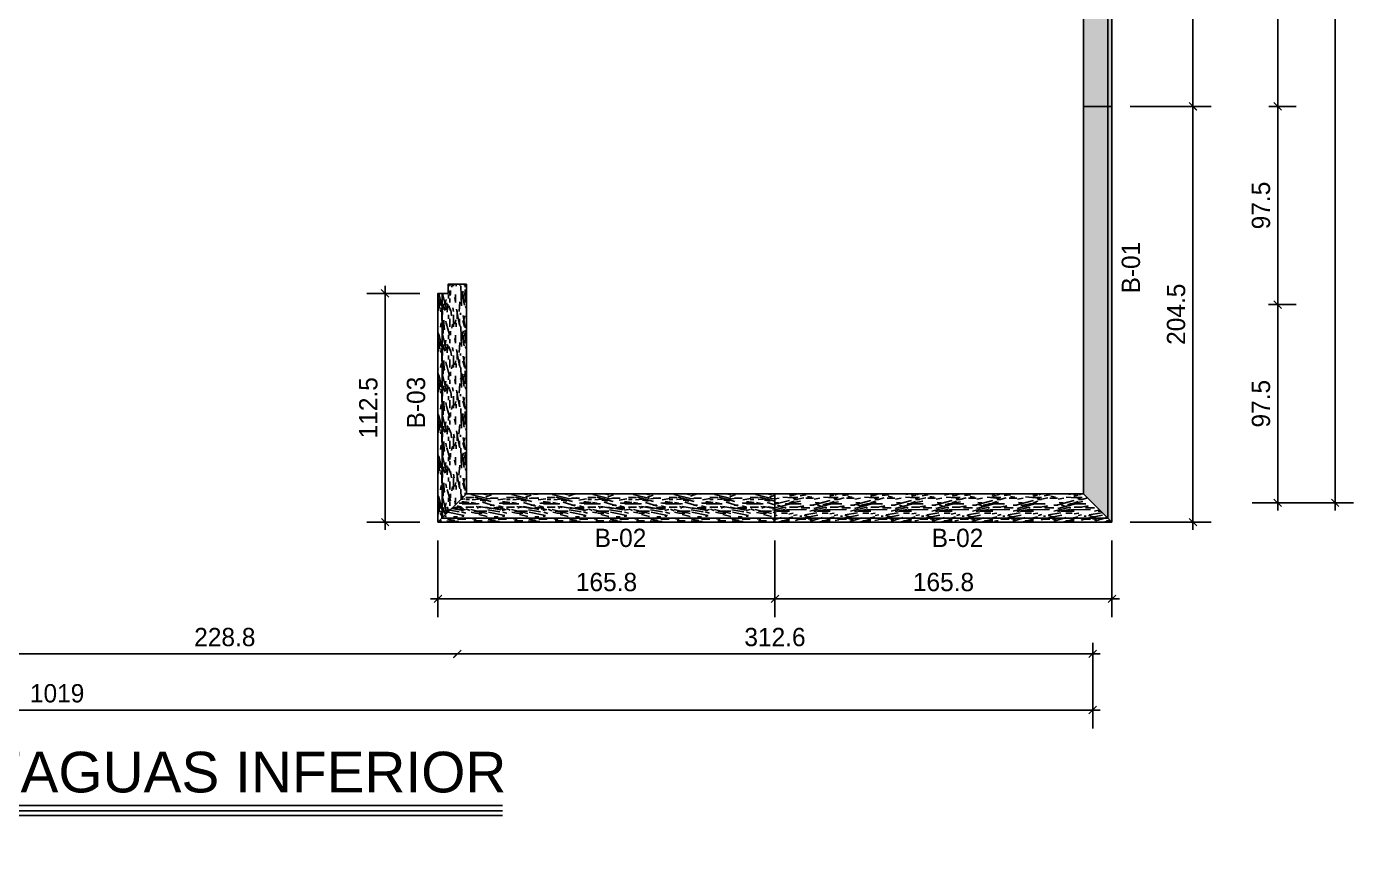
# Model space of a CAD drawing. Header units: millimetres. Extents: x 19442 to 19711, y 4351 to 4752.
# Drawn here: x 19449.02 to 19455.55, y 4514.15 to 4518.18 of the extents above; entities that cross this region are included whole.
import ezdxf
from ezdxf.enums import TextEntityAlignment as Align

# ---------------------------------------------------------------- set-up
doc = ezdxf.new("R2010")
doc.units = ezdxf.units.MM
doc.set_wipeout_variables(frame=1)
for name, color, linetype in [('0 @ 0.5', 7, 'Continuous'), ('BOTAGUAS', 3, 'Continuous'), ('TEXTO @ 0.5', 2, 'Continuous'), ('TEXTOS TITULOS @ 0.5', 3, 'Continuous')]:
    doc.layers.add(name, color=color, linetype=linetype)
doc.styles.add('century gothic', font='GOTHIC.TTF')
doc.styles.add('NOTAS', font='GOTHIC.TTF')
doc.styles.add('SMCtitulos', font='sanss___.ttf')
doc.dimstyles.new('ANOTATIVE CM SMCONSTRUCCIONES', dxfattribs={"dimscale": 0, "dimtxt": 0.18, "dimasz": 0.15, "dimexe": 0.18, "dimexo": 0.18, "dimgap": 0.07, "dimtad": 1, "dimdec": 1, "dimlfac": 100, "dimdsep": 46, "dimtxsty": 'century gothic', "dimblk1": 'FLECHA1', "dimblk2": 'FLECHA1', "dimsah": 1, "dimcen": 0.18, "dimdle": 0.075, "dimclrd": 1, "dimclre": 1, "dimclrt": 2, "dimaunit": 1, "dimadec": 0, "dimazin": 2, "dimtfac": 0.75, "dimtdec": 1, "dimtix": 1, "dimtmove": 2, "dimatfit": 3, "dimfxl": 0.09, "dimtvp": 1.5, "dimtfill": 1, "dimtolj": 1, "dimtzin": 0, "dimarcsym": 0})

# ---------------------------------------------------------------- blocks, each defined once
blk = doc.blocks.new('*U16')
at = {"color": 2}
blk.add_line((0, 0.052), (10.038, 0.052), dxfattribs=at)
at = {"color": 250}
blk.add_line((0, 0), (10.038, 0), dxfattribs=at)
at = {"color": 7}
blk.add_line((0, -0.047), (10.038, -0.047), dxfattribs=at)
at = {"color": 0, "linetype": 'ByBlock', "lineweight": -2, "style": 'NOTAS'}
for tag, p in [('1TITLE', (0.027, 1.014)), ('2TITLE', (-0.043, 0.181))]:
    blk.add_attdef(tag, p, '', height=0.3, dxfattribs=at)
blk.add_attdef('SCALE', text='', height=0.18, dxfattribs=at).set_placement((-0.043, -0.148), align=Align.TOP_LEFT)
blk = doc.blocks.new('FLECHA1')
at = {"color": 1}
blk.add_line((-1, 0), (0.496, 0), dxfattribs=at)
at = {"color": 4}
blk.add_line((-0.246, -0.248), (0.248, 0.25), dxfattribs=at)
blk = doc.blocks.new('*D29')
at = {"color": 1, "lineweight": -2, "transparency": 16777216}
for p, q in [((19448.8542, 4515.0994), (19448.8542, 4515.0046)), ((19448.9292, 4515.0946), (19451.0667, 4515.0946))]:
    blk.add_line(p, q, dxfattribs=at)
at = {"layer": 'Defpoints', "color": 0, "transparency": 16777216}
for p in [(19448.8542, 4515.1894), (19451.1417, 4515.0946), (19451.1417, 4515.0946)]:
    blk.add_point(p, dxfattribs=at)
at = {"color": 1, "lineweight": -2, "transparency": 16777216, "xscale": 0.075, "yscale": 0.075, "zscale": 0.075, "rotation": 180}
blk.add_blockref('FLECHA1', (19448.8542, 4515.0946), dxfattribs=at)
at = {"color": 1, "lineweight": -2, "transparency": 16777216, "xscale": 0.075, "yscale": 0.075, "zscale": 0.075}
blk.add_blockref('FLECHA1', (19451.1417, 4515.0946), dxfattribs=at)
at = {"color": 2, "transparency": 16777216, "insert": (19449.998, 4515.1768), "char_height": 0.09, "attachment_point": 5, "style": 'century gothic', "bg_fill": 3, "box_fill_scale": 1.1, "bg_fill_color": 256, "bg_fill_true_color": 13158600, "bg_fill_transparency": 0}
blk.add_mtext('\\A1;228.8', dxfattribs=at)
blk = doc.blocks.new('*D30')
at = {"color": 1, "lineweight": -2, "transparency": 16777216}
for p, q in [((19451.2167, 4515.0946), (19454.1929, 4515.0946)), ((19454.2679, 4515.1169), (19454.2679, 4515.0046))]:
    blk.add_line(p, q, dxfattribs=at)
at = {"layer": 'Defpoints', "color": 0, "transparency": 16777216}
for p in [(19454.2679, 4515.2069), (19451.1417, 4515.0946), (19454.2679, 4515.0946)]:
    blk.add_point(p, dxfattribs=at)
at = {"color": 1, "lineweight": -2, "transparency": 16777216, "xscale": 0.075, "yscale": 0.075, "zscale": 0.075, "rotation": 180}
blk.add_blockref('FLECHA1', (19451.1417, 4515.0946), dxfattribs=at)
at = {"color": 1, "lineweight": -2, "transparency": 16777216, "xscale": 0.075, "yscale": 0.075, "zscale": 0.075}
blk.add_blockref('FLECHA1', (19454.2679, 4515.0946), dxfattribs=at)
at = {"color": 2, "transparency": 16777216, "insert": (19452.7048, 4515.1768), "char_height": 0.09, "attachment_point": 5, "style": 'century gothic', "bg_fill": 3, "box_fill_scale": 1.1, "bg_fill_color": 256, "bg_fill_true_color": 13158600, "bg_fill_transparency": 0}
blk.add_mtext('\\A1;312.6', dxfattribs=at)
blk = doc.blocks.new('*D31')
at = {"color": 1, "lineweight": -2, "transparency": 16777216}
for p, q in [((19454.2679, 4515.1494), (19454.2679, 4514.7279)), ((19444.078, 4515.0891), (19444.078, 4514.7279)), ((19444.153, 4514.8179), (19454.1929, 4514.8179))]:
    blk.add_line(p, q, dxfattribs=at)
at = {"layer": 'Defpoints', "color": 0, "transparency": 16777216}
for p in [(19454.2679, 4515.2394), (19444.078, 4515.1791), (19454.2679, 4514.8179)]:
    blk.add_point(p, dxfattribs=at)
at = {"color": 1, "lineweight": -2, "transparency": 16777216, "xscale": 0.075, "yscale": 0.075, "zscale": 0.075, "rotation": 180}
blk.add_blockref('FLECHA1', (19444.078, 4514.8179), dxfattribs=at)
at = {"color": 1, "lineweight": -2, "transparency": 16777216, "xscale": 0.075, "yscale": 0.075, "zscale": 0.075}
blk.add_blockref('FLECHA1', (19454.2679, 4514.8179), dxfattribs=at)
at = {"color": 2, "transparency": 16777216, "insert": (19449.173, 4514.9001), "char_height": 0.09, "attachment_point": 5, "style": 'century gothic', "bg_fill": 3, "box_fill_scale": 1.1, "bg_fill_color": 256, "bg_fill_true_color": 13158600, "bg_fill_transparency": 0}
blk.add_mtext('\\A1;1019', dxfattribs=at)
blk = doc.blocks.new('*D34')
at = {"color": 1, "lineweight": -2, "transparency": 16777216}
for p, q in [((19455.1373, 4519.7375), (19455.2686, 4519.7375)), ((19455.1786, 4519.6625), (19455.1786, 4517.8625)), ((19455.1343, 4517.7875), (19455.2686, 4517.7875))]:
    blk.add_line(p, q, dxfattribs=at)
at = {"layer": 'Defpoints', "color": 0, "transparency": 16777216}
for p in [(19455.0473, 4519.7375), (19455.0443, 4517.7875), (19455.1786, 4517.7875)]:
    blk.add_point(p, dxfattribs=at)
at = {"color": 1, "lineweight": -2, "transparency": 16777216, "xscale": 0.075, "yscale": 0.075, "zscale": 0.075}
for p, rotation in [((19455.1786, 4519.7375), 90), ((19455.1786, 4517.7875), 270)]:
    blk.add_blockref('FLECHA1', p, dxfattribs=dict(at, rotation=rotation))
at = {"color": 2, "transparency": 16777216, "insert": (19455.0963, 4518.7625), "char_height": 0.09, "attachment_point": 5, "rotation": 90, "style": 'century gothic', "bg_fill": 3, "box_fill_scale": 1.1, "bg_fill_color": 256, "bg_fill_true_color": 13158600, "bg_fill_transparency": 0}
blk.add_mtext('\\A1;195', dxfattribs=at)
blk = doc.blocks.new('*D35')
at = {"color": 1, "lineweight": -2, "transparency": 16777216}
for p, q in [((19455.1343, 4517.7875), (19455.2686, 4517.7875)), ((19455.1786, 4517.7125), (19455.1786, 4516.8875)), ((19455.1331, 4516.8125), (19455.2686, 4516.8125))]:
    blk.add_line(p, q, dxfattribs=at)
at = {"layer": 'Defpoints', "color": 0, "transparency": 16777216}
for p in [(19455.0443, 4517.7875), (19455.0431, 4516.8125), (19455.1786, 4516.8125)]:
    blk.add_point(p, dxfattribs=at)
at = {"color": 1, "lineweight": -2, "transparency": 16777216, "xscale": 0.075, "yscale": 0.075, "zscale": 0.075}
for p, rotation in [((19455.1786, 4517.7875), 90), ((19455.1786, 4516.8125), 270)]:
    blk.add_blockref('FLECHA1', p, dxfattribs=dict(at, rotation=rotation))
at = {"color": 2, "transparency": 16777216, "insert": (19455.0963, 4517.3), "char_height": 0.09, "attachment_point": 5, "rotation": 90, "style": 'century gothic', "bg_fill": 3, "box_fill_scale": 1.1, "bg_fill_color": 256, "bg_fill_true_color": 13158600, "bg_fill_transparency": 0}
blk.add_mtext('\\A1;97.5', dxfattribs=at)
blk = doc.blocks.new('*D36')
at = {"color": 1, "lineweight": -2, "transparency": 16777216}
for p, q in [((19455.1331, 4516.8125), (19455.2686, 4516.8125)), ((19455.1786, 4516.7375), (19455.1786, 4515.9125)), ((19455.0519, 4515.8375), (19455.2686, 4515.8375))]:
    blk.add_line(p, q, dxfattribs=at)
at = {"layer": 'Defpoints', "color": 0, "transparency": 16777216}
for p in [(19455.0431, 4516.8125), (19454.9619, 4515.8375), (19455.1786, 4515.8375)]:
    blk.add_point(p, dxfattribs=at)
at = {"color": 1, "lineweight": -2, "transparency": 16777216, "xscale": 0.075, "yscale": 0.075, "zscale": 0.075}
for p, rotation in [((19455.1786, 4516.8125), 90), ((19455.1786, 4515.8375), 270)]:
    blk.add_blockref('FLECHA1', p, dxfattribs=dict(at, rotation=rotation))
at = {"color": 2, "transparency": 16777216, "insert": (19455.0963, 4516.325), "char_height": 0.09, "attachment_point": 5, "rotation": 90, "style": 'century gothic', "bg_fill": 3, "box_fill_scale": 1.1, "bg_fill_color": 256, "bg_fill_true_color": 13158600, "bg_fill_transparency": 0}
blk.add_mtext('\\A1;97.5', dxfattribs=at)
blk = doc.blocks.new('*D37')
at = {"color": 1, "lineweight": -2, "transparency": 16777216}
for p, q in [((19455.1023, 4522.1759), (19455.551, 4522.1759)), ((19455.461, 4522.1009), (19455.461, 4515.9125)), ((19455.1023, 4515.8375), (19455.551, 4515.8375))]:
    blk.add_line(p, q, dxfattribs=at)
at = {"layer": 'Defpoints', "color": 0, "transparency": 16777216}
for p in [(19455.0123, 4522.1759), (19455.0123, 4515.8375), (19455.461, 4515.8375)]:
    blk.add_point(p, dxfattribs=at)
at = {"color": 1, "lineweight": -2, "transparency": 16777216, "xscale": 0.075, "yscale": 0.075, "zscale": 0.075}
for p, rotation in [((19455.461, 4522.1759), 90), ((19455.461, 4515.8375), 270)]:
    blk.add_blockref('FLECHA1', p, dxfattribs=dict(at, rotation=rotation))
at = {"color": 2, "transparency": 16777216, "insert": (19455.3787, 4519.0067), "char_height": 0.09, "attachment_point": 5, "rotation": 90, "style": 'century gothic', "bg_fill": 3, "box_fill_scale": 1.1, "bg_fill_color": 256, "bg_fill_true_color": 13158600, "bg_fill_transparency": 0}
blk.add_mtext('\\A1;633.8', dxfattribs=at)
blk = doc.blocks.new('B02')
blk.add_wipeout([(19443.983, 4515.7425), (19444.123, 4515.8825), (19445.6411, 4515.8825), (19445.6411, 4515.7425)]).dxf.layer = 'BOTAGUAS'
at = {"layer": 'BOTAGUAS'}
h = blk.add_hatch(dxfattribs=at)
h.set_pattern_fill('MADERA_03', color=250, scale=0.2, pattern_type=2)
h.set_pattern_definition([(0, (31.14303, 0.156), (0, 0.2), [0.04, -0.16]), (8.9726, (31.145034, 0.048), (1.200000005876, 0.199999525118), [0.0384708, -3.8086058]), (5.7105, (31.143034, 0.06), (1.800000034755, 0.19999710144), [0.0401996, -1.9697752]), (344.5779, (31.1430343, 0.12), (2.1999999038893, -0.5999974677634), [0.0601664, -5.9564754]), (353.6599, (31.147034, 0.186), (0.200000063208, 4.086e-07), [0.0362216, -1.7748552]), (345.0686, (31.153034, 0.072), (0.799999998317, -0.199999673879), [0.0310484, -3.0737864]), (348.6901, (31.083034, 0.188), (0.2000000583, 7.413e-08), [0.0815844, -0.9382194]), (5.7105, (31.145034, 0.03), (1.800000034755, 0.19999710144), [0.0200998, -1.989875]), (0, (31.14303, 0.114), (0, 0.2), [0.02, -0.18]), (0, (31.10303, 0.138), (0, 0.2), [0.06, -0.14]), (11.3099, (31.143034, 0.168), (0.79999995433, 0.19999948721), [0.020396, -0.9994078]), (2.7263, (31.123034, 0.094), (4.0000000589947, 0.1999992035454), [0.0420476, -4.1627116]), (352.4054, (31.133034, 0.088), (1.599999971597, -0.19999873671), [0.0302654, -2.9962834]), (0, (31.12303, 0.012), (0, 0.2), [0.04, -0.16]), (358.8309, (31.1030343, 0.002), (0.2000000366479, 1.5360345e-07), [0.0980204, -9.70402]), (0, (31.10303, 0.152), (0, 0.2), [0.02, -0.18]), (0, (31.12303, 0.168), (0, 0.2), [0.02, -0.18]), (0, (31.03303, 0.186), (0, 0.2), [0.03, -0.17]), (350.5377, (31.087034, 0.196), (0.200000015444, 7.752e-08), [0.0608276, -1.1557248]), (0, (31.02303, 0.196), (0, 0.2), [0.04, -0.16]), (0, (31.00103, 0.016), (0, 0.2), [0.022, -0.178]), (0, (31.10303, 0.026), (0, 0.2), [0.02, -0.18]), (0, (31.00103, 0.032), (0, 0.2), [0.042, -0.158]), (5.4403, (31.103034, 0.044), (1.9999999402303, 0.199998956714), [0.04219, -4.1768144]), (0, (31.10503, 0.06), (0, 0.2), [0.038, -0.162]), (0, (31.00103, 0.064), (0, 0.2), [0.022, -0.178]), (358.8309, (31.0250343, 0.096), (0.2000000366479, 1.5360345e-07), [0.0980204, -9.70402]), (0, (31.04303, 0.114), (0, 0.2), [0.02, -0.18]), (0, (31.02303, 0.12), (0, 0.2), [0.02, -0.18]), (0, (31.10303, 0.12), (0, 0.2), [0.04, -0.16]), (0, (31.06303, 0.124), (0, 0.2), [0.02, -0.18]), (0, (31.02303, 0.148), (0, 0.2), [0.04, -0.16]), (19.6538, (31.077034, 0.064), (2.200000050424, 0.79999891494), [0.0297322, -2.9434812]), (11.3099, (31.043034, 0.12), (0.79999995433, 0.19999948721), [0.020396, -0.9994078]), (11.3099, (31.123034, 0.11), (0.79999995433, 0.19999948721), [0.020396, -0.9994078]), (5.7105, (31.063034, 0.186), (1.800000034755, 0.19999710144), [0.0200998, -1.989875]), (349.6952, (31.001034, 0.2), (1.199999995396, -0.19999893933), [0.0223606, -2.213707]), (348.6901, (31.023034, 0.016), (0.2000000583, 7.413e-08), [0.020396, -0.9994078]), (90, (31.04303, 0.012), (-0.2, 1e-17), [0, -0.2]), (346.6076, (31.001034, 0.124), (3.400000044994, -0.7999939065965), [0.043174, -4.2742308]), (11.3099, (31.123034, 0.152), (0.79999995433, 0.19999948721), [0.020396, -0.9994078]), (10.3048, (31.123034, 0.026), (0.999999957606, 0.199999208868), [0.0223606, -2.213707]), (348.6901, (31.063034, 0.114), (0.2000000583, 7.413e-08), [0.020396, -0.9994078]), (348.6901, (31.083034, 0.124), (0.2000000583, 7.413e-08), [0.020396, -0.9994078]), (341.5651, (31.001034, 0.104), (0.19999995825, 2.3367e-07), [0.0252982, -0.6071572]), (345.9638, (31.023034, 0.172), (0.19999992115, 2.4875e-07), [0.0824622, -0.7421588]), (343.3008, (31.063034, 0.186), (1.399999991533, -0.39999874641), [0.0626418, -2.025419]), (0, (31.06303, 0.196), (0, 0.2), [0.024, -0.176]), (345.9638, (31.043034, 0.032), (0.19999992115, 2.4875e-07), [0.0824622, -0.7421588]), (345.9638, (31.023034, 0.046), (0.19999992115, 2.4875e-07), [0.0824622, -0.7421588]), (345.9638, (31.023034, 0.064), (0.19999992115, 2.4875e-07), [0.0824622, -0.7421588]), (349.6952, (31.001034, 0.152), (1.199999995396, -0.19999893933), [0.0223606, -2.213707]), (345.9638, (31.063034, 0.148), (0.19999992115, 2.4875e-07), [0.041231, -0.78339]), (349.6952, (31.001034, 0.088), (1.199999995396, -0.19999893933), [0.0223606, -2.213707]), (357.6141, (31.105034, 0.074), (0.199999989185, 2.452822e-07), [0.0480416, -4.756123]), (349.6952, (31.083034, 0.11), (1.199999995396, -0.19999893933), [0.0223606, -2.213707]), (12.5288, (31.105034, 0.106), (0.800000095695, 0.199999860747), [0.018439, -1.8254698]), (349.5626, (31.0010343, 0.078), (2.199999936494, -0.3999970687047), [0.0772788, -7.650591]), (351.8699, (31.077034, 0.064), (0.199999892184, -4.835e-08), [0.0282842, -1.3859292]), (4.7636, (31.023034, 0.084), (2.199999989955, 0.199998289923), [0.0481664, -2.3601524]), (0, (31.07103, 0.088), (0, 0.2), [0.062, -0.138]), (344.7449, (31.001034, 0.178), (0.799999942428, -0.199999664289), [0.0228036, -2.2575472]), (350.5377, (31.043034, 0.012), (0.200000015444, 7.752e-08), [0.0608276, -1.1557248]), (340.0169, (31.001034, 0.054), (0.599999976081, -0.19999986488), [0.0234094, -2.3175304]), (0, (31.16303, 0.172), (0, 0.2), [0.01, -0.19]), (0, (31.16303, 0.084), (0, 0.2), [0.02, -0.18]), (11.3099, (31.163034, 0.012), (0.79999995433, 0.19999948721), [0.020396, -0.9994078]), (0, (31.16503, 0.032), (0, 0.2), [0.036, -0.164]), (343.3008, (31.163034, 0.138), (1.399999991533, -0.39999874641), [0.0208806, -2.0671802]), (348.0207, (31.1650343, 0.096), (3.7999999222511, -0.8002195416064), [0.0368014, -6.7101288]), (90, (31.16303, 0.012), (-0.2, 1e-17), [0, -0.2]), (0, (31.18303, 0.016), (0, 0.2), [0.018, -0.182]), (0, (31.18303, 0.054), (0, 0.2), [0.018, -0.182]), (0, (31.18303, 0.064), (0, 0.2), [0.018, -0.182]), (336.0376, (31.183034, 0.132), (1.400000005486, -0.599997330343), [0.0196978, -1.9500724]), (348.5163, (31.1830343, 0.156), (0.99999999677376, -0.2000310941214), [0.0183676, -13.043105]), (341.5651, (31.183034, 0.084), (0.19999995825, 2.3367e-07), [0.0189736, -0.6134816]), (347.4712, (31.183034, 0.182), (1.000000064082, -0.19999992061), [0.018439, -1.8254698])])
h.paths.add_polyline_path([(19443.983, 4515.7425), (19444.123, 4515.8825), (19445.6411, 4515.8825), (19445.6411, 4515.7425)])
blk.add_line((19444.003, 4515.7625), (19445.6411, 4515.7625), dxfattribs=at)
blk.add_lwpolyline([(19443.983, 4515.7425), (19444.123, 4515.8825), (19445.6411, 4515.8825), (19445.6411, 4515.7425)], close=True, dxfattribs=at)
blk = doc.blocks.new('B01')
blk.add_wipeout([(19443.983, 4515.7425), (19444.123, 4515.8825), (19444.123, 4517.7875), (19443.983, 4517.7875)]).dxf.layer = 'BOTAGUAS'
at = {"layer": 'BOTAGUAS'}
h = blk.add_hatch(dxfattribs=at)
h.set_pattern_fill('MADERA_03', color=250, scale=0.2, angle=90, pattern_type=2)
h.set_pattern_definition([(90, (-0.156, 0.142), (-0.2, 1e-17), [0.04, -0.16]), (98.9726, (-0.048, 0.144), (-0.199999525118, 1.200000005876), [0.0384708, -3.8086058]), (95.7105, (-0.06, 0.142), (-0.19999710144, 1.800000034755), [0.0401996, -1.9697752]), (74.5779, (-0.12, 0.142), (0.5999974677634, 2.1999999038893), [0.0601664, -5.9564754]), (83.6599, (-0.186, 0.146), (-4.086e-07, 0.200000063208), [0.0362216, -1.7748552]), (75.0686, (-0.072, 0.152), (0.199999673879, 0.799999998317), [0.0310484, -3.0737864]), (78.6901, (-0.188, 0.082), (-7.413e-08, 0.2000000583), [0.0815844, -0.9382194]), (95.7105, (-0.03, 0.144), (-0.19999710144, 1.800000034755), [0.0200998, -1.989875]), (90, (-0.114, 0.142), (-0.2, 1e-17), [0.02, -0.18]), (90, (-0.138, 0.102), (-0.2, 1e-17), [0.06, -0.14]), (101.3099, (-0.168, 0.142), (-0.19999948721, 0.79999995433), [0.020396, -0.9994078]), (92.7263, (-0.094, 0.122), (-0.1999992035454, 4.0000000589947), [0.0420476, -4.1627116]), (82.4054, (-0.088, 0.132), (0.19999873671, 1.599999971597), [0.0302654, -2.9962834]), (90, (-0.012, 0.122), (-0.2, 1e-17), [0.04, -0.16]), (88.8309, (-0.002, 0.102), (-1.5360345e-07, 0.2000000366479), [0.0980204, -9.70402]), (90, (-0.152, 0.102), (-0.2, 1e-17), [0.02, -0.18]), (90, (-0.168, 0.122), (-0.2, 1e-17), [0.02, -0.18]), (90, (-0.186, 0.032), (-0.2, 1e-17), [0.03, -0.17]), (80.5377, (-0.196, 0.086), (-7.752e-08, 0.200000015444), [0.0608276, -1.1557248]), (90, (-0.196, 0.022), (-0.2, 1e-17), [0.04, -0.16]), (90, (-0.016, 1e-18), (-0.2, 1e-17), [0.022, -0.178]), (90, (-0.026, 0.102), (-0.2, 1e-17), [0.02, -0.18]), (90, (-0.032, 2e-18), (-0.2, 1e-17), [0.042, -0.158]), (95.4403, (-0.044, 0.102), (-0.199998956714, 1.9999999402303), [0.04219, -4.1768144]), (90, (-0.06, 0.104), (-0.2, 1e-17), [0.038, -0.162]), (90, (-0.064, 4e-18), (-0.2, 1e-17), [0.022, -0.178]), (88.8309, (-0.096, 0.024), (-1.5360345e-07, 0.2000000366479), [0.0980204, -9.70402]), (90, (-0.114, 0.042), (-0.2, 1e-17), [0.02, -0.18]), (90, (-0.12, 0.022), (-0.2, 1e-17), [0.02, -0.18]), (90, (-0.12, 0.102), (-0.2, 1e-17), [0.04, -0.16]), (90, (-0.124, 0.062), (-0.2, 1e-17), [0.02, -0.18]), (90, (-0.148, 0.022), (-0.2, 1e-17), [0.04, -0.16]), (109.6538, (-0.064, 0.076), (-0.79999891494, 2.200000050424), [0.0297322, -2.9434812]), (101.3099, (-0.12, 0.042), (-0.19999948721, 0.79999995433), [0.020396, -0.9994078]), (101.3099, (-0.11, 0.122), (-0.19999948721, 0.79999995433), [0.020396, -0.9994078]), (95.7105, (-0.186, 0.062), (-0.19999710144, 1.800000034755), [0.0200998, -1.989875]), (79.6952, (-0.2, 1e-17), (0.19999893933, 1.199999995396), [0.0223606, -2.213707]), (78.6901, (-0.016, 0.022), (-7.413e-08, 0.2000000583), [0.020396, -0.9994078]), (180, (-0.012, 0.042), (-2e-17, -0.2), [0, -0.2]), (76.6076, (-0.124, 8e-18), (0.7999939065965, 3.400000044994), [0.043174, -4.2742308]), (101.3099, (-0.152, 0.122), (-0.19999948721, 0.79999995433), [0.020396, -0.9994078]), (100.3048, (-0.026, 0.122), (-0.199999208868, 0.999999957606), [0.0223606, -2.213707]), (78.6901, (-0.114, 0.062), (-7.413e-08, 0.2000000583), [0.020396, -0.9994078]), (78.6901, (-0.124, 0.082), (-7.413e-08, 0.2000000583), [0.020396, -0.9994078]), (71.5651, (-0.104, 6e-18), (-2.3367e-07, 0.19999995825), [0.0252982, -0.6071572]), (75.9638, (-0.172, 0.022), (-2.4875e-07, 0.19999992115), [0.0824622, -0.7421588]), (73.3008, (-0.186, 0.062), (0.39999874641, 1.399999991533), [0.0626418, -2.025419]), (90, (-0.196, 0.062), (-0.2, 1e-17), [0.024, -0.176]), (75.9638, (-0.032, 0.042), (-2.4875e-07, 0.19999992115), [0.0824622, -0.7421588]), (75.9638, (-0.046, 0.022), (-2.4875e-07, 0.19999992115), [0.0824622, -0.7421588]), (75.9638, (-0.064, 0.022), (-2.4875e-07, 0.19999992115), [0.0824622, -0.7421588]), (79.6952, (-0.152, 9e-18), (0.19999893933, 1.199999995396), [0.0223606, -2.213707]), (75.9638, (-0.148, 0.062), (-2.4875e-07, 0.19999992115), [0.041231, -0.78339]), (79.6952, (-0.088, 5e-18), (0.19999893933, 1.199999995396), [0.0223606, -2.213707]), (87.6141, (-0.074, 0.104), (-2.452822e-07, 0.199999989185), [0.0480416, -4.756123]), (79.6952, (-0.11, 0.082), (0.19999893933, 1.199999995396), [0.0223606, -2.213707]), (102.5288, (-0.106, 0.104), (-0.199999860747, 0.800000095695), [0.018439, -1.8254698]), (79.5626, (-0.078, 5e-18), (0.3999970687047, 2.199999936494), [0.0772788, -7.650591]), (81.8699, (-0.064, 0.076), (4.835e-08, 0.199999892184), [0.0282842, -1.3859292]), (94.7636, (-0.084, 0.022), (-0.199998289923, 2.199999989955), [0.0481664, -2.3601524]), (90, (-0.088, 0.07), (-0.2, 1e-17), [0.062, -0.138]), (74.7449, (-0.178, 1e-17), (0.199999664289, 0.799999942428), [0.0228036, -2.2575472]), (80.5377, (-0.012, 0.042), (-7.752e-08, 0.200000015444), [0.0608276, -1.1557248]), (70.0169, (-0.054, 3e-18), (0.19999986488, 0.599999976081), [0.0234094, -2.3175304]), (90, (-0.172, 0.162), (-0.2, 1e-17), [0.01, -0.19]), (90, (-0.084, 0.162), (-0.2, 1e-17), [0.02, -0.18]), (101.3099, (-0.012, 0.162), (-0.19999948721, 0.79999995433), [0.020396, -0.9994078]), (90, (-0.032, 0.164), (-0.2, 1e-17), [0.036, -0.164]), (73.3008, (-0.138, 0.162), (0.39999874641, 1.399999991533), [0.0208806, -2.0671802]), (78.0207, (-0.096, 0.164), (0.8002195416064, 3.7999999222511), [0.0368014, -6.7101288]), (180, (-0.012, 0.162), (-2e-17, -0.2), [0, -0.2]), (90, (-0.016, 0.182), (-0.2, 1e-17), [0.018, -0.182]), (90, (-0.054, 0.182), (-0.2, 1e-17), [0.018, -0.182]), (90, (-0.064, 0.182), (-0.2, 1e-17), [0.018, -0.182]), (66.0376, (-0.132, 0.182), (0.599997330343, 1.400000005486), [0.0196978, -1.9500724]), (78.5163, (-0.156, 0.182), (0.2000310941214, 0.99999999677376), [0.0183676, -13.043105]), (71.5651, (-0.084, 0.182), (-2.3367e-07, 0.19999995825), [0.0189736, -0.6134816]), (77.4712, (-0.182, 0.182), (0.19999992061, 1.000000064082), [0.018439, -1.8254698])])
h.paths.add_polyline_path([(19443.983, 4515.7425), (19444.123, 4515.8825), (19444.123, 4517.7875), (19443.983, 4517.7875)])
blk.add_line((19444.003, 4515.7625), (19444.003, 4517.7875), dxfattribs=at)
blk.add_lwpolyline([(19443.983, 4515.7425), (19444.123, 4515.8825), (19444.123, 4517.7875), (19443.983, 4517.7875)], close=True, dxfattribs=at)
blk = doc.blocks.new('B03')
blk.add_wipeout([(19447.2492, 4516.8675), (19447.2992, 4516.8675), (19447.2992, 4515.7425), (19447.1592, 4515.8825), (19447.1592, 4516.9125), (19447.2492, 4516.9125)]).dxf.layer = 'BOTAGUAS'
at = {"layer": 'BOTAGUAS'}
h = blk.add_hatch(dxfattribs=at)
h.set_pattern_fill('MADERA_03', color=250, scale=0.2, angle=90, pattern_type=2)
h.set_pattern_definition([(90, (12.65866, 0.142), (-0.2, 1e-17), [0.04, -0.16]), (98.9726, (12.766661, 0.144), (-0.199999525118, 1.200000005876), [0.0384708, -3.8086058]), (95.7105, (12.754661, 0.142), (-0.19999710144, 1.800000034755), [0.0401996, -1.9697752]), (74.5779, (12.694661, 0.142), (0.5999974677634, 2.1999999038893), [0.0601664, -5.9564754]), (83.6599, (12.62866, 0.146), (-4.086e-07, 0.200000063208), [0.0362216, -1.7748552]), (75.0686, (12.742661, 0.152), (0.199999673879, 0.799999998317), [0.0310484, -3.0737864]), (78.6901, (12.62666, 0.082), (-7.413e-08, 0.2000000583), [0.0815844, -0.9382194]), (95.7105, (12.784661, 0.144), (-0.19999710144, 1.800000034755), [0.0200998, -1.989875]), (90, (12.70066, 0.142), (-0.2, 1e-17), [0.02, -0.18]), (90, (12.67666, 0.102), (-0.2, 1e-17), [0.06, -0.14]), (101.3099, (12.64666, 0.142), (-0.19999948721, 0.79999995433), [0.020396, -0.9994078]), (92.7263, (12.720661, 0.122), (-0.1999992035454, 4.0000000589947), [0.0420476, -4.1627116]), (82.4054, (12.726661, 0.132), (0.19999873671, 1.599999971597), [0.0302654, -2.9962834]), (90, (12.80266, 0.122), (-0.2, 1e-17), [0.04, -0.16]), (88.8309, (12.812661, 0.102), (-1.5360345e-07, 0.2000000366479), [0.0980204, -9.70402]), (90, (12.66266, 0.102), (-0.2, 1e-17), [0.02, -0.18]), (90, (12.64666, 0.122), (-0.2, 1e-17), [0.02, -0.18]), (90, (12.62866, 0.032), (-0.2, 1e-17), [0.03, -0.17]), (80.5377, (12.61866, 0.086), (-7.752e-08, 0.200000015444), [0.0608276, -1.1557248]), (90, (12.61866, 0.022), (-0.2, 1e-17), [0.04, -0.16]), (90, (12.79866, 1e-18), (-0.2, 1e-17), [0.022, -0.178]), (90, (12.78866, 0.102), (-0.2, 1e-17), [0.02, -0.18]), (90, (12.78266, 2e-18), (-0.2, 1e-17), [0.042, -0.158]), (95.4403, (12.770661, 0.102), (-0.199998956714, 1.9999999402303), [0.04219, -4.1768144]), (90, (12.75466, 0.104), (-0.2, 1e-17), [0.038, -0.162]), (90, (12.75066, 4e-18), (-0.2, 1e-17), [0.022, -0.178]), (88.8309, (12.718661, 0.024), (-1.5360345e-07, 0.2000000366479), [0.0980204, -9.70402]), (90, (12.70066, 0.042), (-0.2, 1e-17), [0.02, -0.18]), (90, (12.69466, 0.022), (-0.2, 1e-17), [0.02, -0.18]), (90, (12.69466, 0.102), (-0.2, 1e-17), [0.04, -0.16]), (90, (12.69066, 0.062), (-0.2, 1e-17), [0.02, -0.18]), (90, (12.66666, 0.022), (-0.2, 1e-17), [0.04, -0.16]), (109.6538, (12.750661, 0.076), (-0.79999891494, 2.200000050424), [0.0297322, -2.9434812]), (101.3099, (12.69466, 0.042), (-0.19999948721, 0.79999995433), [0.020396, -0.9994078]), (101.3099, (12.70466, 0.122), (-0.19999948721, 0.79999995433), [0.020396, -0.9994078]), (95.7105, (12.628661, 0.062), (-0.19999710144, 1.800000034755), [0.0200998, -1.989875]), (79.6952, (12.614661, 1e-17), (0.19999893933, 1.199999995396), [0.0223606, -2.213707]), (78.6901, (12.79866, 0.022), (-7.413e-08, 0.2000000583), [0.020396, -0.9994078]), (180, (12.80266, 0.042), (-2e-17, -0.2), [0, -0.2]), (76.6076, (12.690661, 8e-18), (0.7999939065965, 3.400000044994), [0.043174, -4.2742308]), (101.3099, (12.66266, 0.122), (-0.19999948721, 0.79999995433), [0.020396, -0.9994078]), (100.3048, (12.788661, 0.122), (-0.199999208868, 0.999999957606), [0.0223606, -2.213707]), (78.6901, (12.70066, 0.062), (-7.413e-08, 0.2000000583), [0.020396, -0.9994078]), (78.6901, (12.69066, 0.082), (-7.413e-08, 0.2000000583), [0.020396, -0.9994078]), (71.5651, (12.71066, 6e-18), (-2.3367e-07, 0.19999995825), [0.0252982, -0.6071572]), (75.9638, (12.64266, 0.022), (-2.4875e-07, 0.19999992115), [0.0824622, -0.7421588]), (73.3008, (12.628661, 0.062), (0.39999874641, 1.399999991533), [0.0626418, -2.025419]), (90, (12.61866, 0.062), (-0.2, 1e-17), [0.024, -0.176]), (75.9638, (12.78266, 0.042), (-2.4875e-07, 0.19999992115), [0.0824622, -0.7421588]), (75.9638, (12.76866, 0.022), (-2.4875e-07, 0.19999992115), [0.0824622, -0.7421588]), (75.9638, (12.75066, 0.022), (-2.4875e-07, 0.19999992115), [0.0824622, -0.7421588]), (79.6952, (12.662661, 9e-18), (0.19999893933, 1.199999995396), [0.0223606, -2.213707]), (75.9638, (12.66666, 0.062), (-2.4875e-07, 0.19999992115), [0.041231, -0.78339]), (79.6952, (12.726661, 5e-18), (0.19999893933, 1.199999995396), [0.0223606, -2.213707]), (87.6141, (12.740661, 0.104), (-2.452822e-07, 0.199999989185), [0.0480416, -4.756123]), (79.6952, (12.704661, 0.082), (0.19999893933, 1.199999995396), [0.0223606, -2.213707]), (102.5288, (12.70866, 0.104), (-0.199999860747, 0.800000095695), [0.018439, -1.8254698]), (79.5626, (12.736661, 5e-18), (0.3999970687047, 2.199999936494), [0.0772788, -7.650591]), (81.8699, (12.75066, 0.076), (4.835e-08, 0.199999892184), [0.0282842, -1.3859292]), (94.7636, (12.730661, 0.022), (-0.199998289923, 2.199999989955), [0.0481664, -2.3601524]), (90, (12.72666, 0.07), (-0.2, 1e-17), [0.062, -0.138]), (74.7449, (12.636661, 1e-17), (0.199999664289, 0.799999942428), [0.0228036, -2.2575472]), (80.5377, (12.80266, 0.042), (-7.752e-08, 0.200000015444), [0.0608276, -1.1557248]), (70.0169, (12.760661, 3e-18), (0.19999986488, 0.599999976081), [0.0234094, -2.3175304]), (90, (12.64266, 0.162), (-0.2, 1e-17), [0.01, -0.19]), (90, (12.73066, 0.162), (-0.2, 1e-17), [0.02, -0.18]), (101.3099, (12.80266, 0.162), (-0.19999948721, 0.79999995433), [0.020396, -0.9994078]), (90, (12.78266, 0.164), (-0.2, 1e-17), [0.036, -0.164]), (73.3008, (12.676661, 0.162), (0.39999874641, 1.399999991533), [0.0208806, -2.0671802]), (78.0207, (12.718661, 0.164), (0.8002195416064, 3.7999999222511), [0.0368014, -6.7101288]), (180, (12.80266, 0.162), (-2e-17, -0.2), [0, -0.2]), (90, (12.79866, 0.182), (-0.2, 1e-17), [0.018, -0.182]), (90, (12.76066, 0.182), (-0.2, 1e-17), [0.018, -0.182]), (90, (12.75066, 0.182), (-0.2, 1e-17), [0.018, -0.182]), (66.0376, (12.682661, 0.182), (0.599997330343, 1.400000005486), [0.0196978, -1.9500724]), (78.5163, (12.658661, 0.182), (0.2000310941214, 0.99999999677376), [0.0183676, -13.043105]), (71.5651, (12.73066, 0.182), (-2.3367e-07, 0.19999995825), [0.0189736, -0.6134816]), (77.4712, (12.63266, 0.182), (0.19999992061, 1.000000064082), [0.018439, -1.8254698])])
h.paths.add_polyline_path([(19447.2492, 4516.8675), (19447.2992, 4516.8675), (19447.2992, 4515.7425), (19447.1592, 4515.8825), (19447.1592, 4516.9125), (19447.2492, 4516.9125)])
blk.add_line((19447.2792, 4515.7625), (19447.2792, 4516.8675), dxfattribs=at)
blk.add_lwpolyline([(19447.2492, 4516.8675), (19447.2992, 4516.8675), (19447.2992, 4515.7425), (19447.1592, 4515.8825), (19447.1592, 4516.9125), (19447.2492, 4516.9125)], close=True, dxfattribs=at)
blk = doc.blocks.new('*D84')
at = {"color": 1, "lineweight": -2, "transparency": 16777216}
for p, q in [((19454.4529, 4519.8325), (19454.8509, 4519.8325)), ((19454.7609, 4519.7575), (19454.7609, 4517.8625)), ((19454.4529, 4517.7875), (19454.8509, 4517.7875))]:
    blk.add_line(p, q, dxfattribs=at)
at = {"layer": 'Defpoints', "color": 0, "transparency": 16777216}
for p in [(19454.3629, 4519.8325), (19454.3629, 4517.7875), (19454.7609, 4517.7875)]:
    blk.add_point(p, dxfattribs=at)
at = {"color": 1, "lineweight": -2, "transparency": 16777216, "xscale": 0.075, "yscale": 0.075, "zscale": 0.075}
for p, rotation in [((19454.7609, 4519.8325), 90), ((19454.7609, 4517.7875), 270)]:
    blk.add_blockref('FLECHA1', p, dxfattribs=dict(at, rotation=rotation))
at = {"color": 2, "transparency": 16777216, "insert": (19454.6786, 4518.81), "char_height": 0.09, "attachment_point": 5, "rotation": 90, "style": 'century gothic', "bg_fill": 3, "box_fill_scale": 1.1, "bg_fill_color": 256, "bg_fill_true_color": 13158600, "bg_fill_transparency": 0}
blk.add_mtext('\\A1;204.5', dxfattribs=at)
blk = doc.blocks.new('*D83')
at = {"color": 1, "lineweight": -2, "transparency": 16777216}
for p, q in [((19454.4529, 4517.7875), (19454.8509, 4517.7875)), ((19454.7609, 4517.7125), (19454.7609, 4515.8175)), ((19454.4529, 4515.7425), (19454.8509, 4515.7425))]:
    blk.add_line(p, q, dxfattribs=at)
at = {"layer": 'Defpoints', "color": 0, "transparency": 16777216}
for p in [(19454.3629, 4517.7875), (19454.3629, 4515.7425), (19454.7609, 4515.7425)]:
    blk.add_point(p, dxfattribs=at)
at = {"color": 1, "lineweight": -2, "transparency": 16777216, "xscale": 0.075, "yscale": 0.075, "zscale": 0.075}
for p, rotation in [((19454.7609, 4517.7875), 90), ((19454.7609, 4515.7425), 270)]:
    blk.add_blockref('FLECHA1', p, dxfattribs=dict(at, rotation=rotation))
at = {"color": 2, "transparency": 16777216, "insert": (19454.6786, 4516.765), "char_height": 0.09, "attachment_point": 5, "rotation": 90, "style": 'century gothic', "bg_fill": 3, "box_fill_scale": 1.1, "bg_fill_color": 256, "bg_fill_true_color": 13158600, "bg_fill_transparency": 0}
blk.add_mtext('\\A1;204.5', dxfattribs=at)
blk = doc.blocks.new('*D82')
at = {"color": 1, "lineweight": -2, "transparency": 16777216}
for p, q in [((19452.7048, 4515.6525), (19452.7048, 4515.2753)), ((19454.3629, 4515.6525), (19454.3629, 4515.2753)), ((19454.2879, 4515.3653), (19452.7798, 4515.3653))]:
    blk.add_line(p, q, dxfattribs=at)
at = {"layer": 'Defpoints', "color": 0, "transparency": 16777216}
for p in [(19452.7048, 4515.7425), (19454.3629, 4515.7425), (19452.7048, 4515.3653)]:
    blk.add_point(p, dxfattribs=at)
at = {"color": 1, "lineweight": -2, "transparency": 16777216, "xscale": 0.075, "yscale": 0.075, "zscale": 0.075}
for p, rotation in [((19452.7048, 4515.3653), 179.9999999987619), ((19454.3629, 4515.3653), 359.9999999987619)]:
    blk.add_blockref('FLECHA1', p, dxfattribs=dict(at, rotation=rotation))
at = {"color": 2, "transparency": 16777216, "insert": (19453.5339, 4515.4475), "char_height": 0.09, "attachment_point": 5, "rotation": 360, "style": 'century gothic', "bg_fill": 3, "box_fill_scale": 1.1, "bg_fill_color": 256, "bg_fill_true_color": 13158600, "bg_fill_transparency": 0}
blk.add_mtext('\\A1;165.8', dxfattribs=at)
blk = doc.blocks.new('*D81')
at = {"color": 1, "lineweight": -2, "transparency": 16777216}
for p, q in [((19451.0467, 4515.6525), (19451.0467, 4515.2753)), ((19452.7048, 4515.6525), (19452.7048, 4515.2753)), ((19452.6298, 4515.3653), (19451.1217, 4515.3653))]:
    blk.add_line(p, q, dxfattribs=at)
at = {"layer": 'Defpoints', "color": 0, "transparency": 16777216}
for p in [(19451.0467, 4515.7425), (19452.7048, 4515.7425), (19451.0467, 4515.3653)]:
    blk.add_point(p, dxfattribs=at)
at = {"color": 1, "lineweight": -2, "transparency": 16777216, "xscale": 0.075, "yscale": 0.075, "zscale": 0.075}
for p, rotation in [((19451.0467, 4515.3653), 179.9999999987619), ((19452.7048, 4515.3653), 359.9999999987619)]:
    blk.add_blockref('FLECHA1', p, dxfattribs=dict(at, rotation=rotation))
at = {"color": 2, "transparency": 16777216, "insert": (19451.8758, 4515.4475), "char_height": 0.09, "attachment_point": 5, "rotation": 360, "style": 'century gothic', "bg_fill": 3, "box_fill_scale": 1.1, "bg_fill_color": 256, "bg_fill_true_color": 13158600, "bg_fill_transparency": 0}
blk.add_mtext('\\A1;165.8', dxfattribs=at)
blk = doc.blocks.new('*D80')
at = {"color": 1, "lineweight": -2, "transparency": 16777216}
for p, q in [((19450.9567, 4516.8675), (19450.6967, 4516.8675)), ((19450.7867, 4515.8175), (19450.7867, 4516.7925)), ((19450.9567, 4515.7425), (19450.6967, 4515.7425))]:
    blk.add_line(p, q, dxfattribs=at)
at = {"layer": 'Defpoints', "color": 0, "transparency": 16777216}
for p in [(19450.7867, 4516.8675), (19451.0467, 4516.8675), (19451.0467, 4515.7425)]:
    blk.add_point(p, dxfattribs=at)
at = {"color": 1, "lineweight": -2, "transparency": 16777216, "xscale": 0.075, "yscale": 0.075, "zscale": 0.075}
for p, rotation in [((19450.7867, 4516.8675), 90), ((19450.7867, 4515.7425), 270)]:
    blk.add_blockref('FLECHA1', p, dxfattribs=dict(at, rotation=rotation))
at = {"color": 2, "transparency": 16777216, "insert": (19450.7045, 4516.305), "char_height": 0.09, "attachment_point": 5, "rotation": 90, "style": 'century gothic', "bg_fill": 3, "box_fill_scale": 1.1, "bg_fill_color": 256, "bg_fill_true_color": 13158600, "bg_fill_transparency": 0}
blk.add_mtext('\\A1;112.5', dxfattribs=at)

msp = doc.modelspace()

# ---------------------------------------------------------------- block references
at = {"xscale": -1}
msp.add_blockref('B02', (38898.3459, 0), dxfattribs=at)
at = {"layer": 'TEXTOS TITULOS @ 0.5'}
ref = msp.add_blockref('*U16', (19446.3446, 4514.3225), dxfattribs=dict(at, xscale=0.5, yscale=0.5, zscale=0.5))
ref.add_attrib('2TITLE', 'UBICACION DE BOTAGUAS INFERIOR', (19446.3231, 4514.4131), dxfattribs={"layer": '0', "color": 0, "linetype": 'ByBlock', "lineweight": -2, "height": 0.2, "style": 'SMCtitulos'})
ref.add_attrib('SCALE', 'ESCALA 1:50', dxfattribs={"layer": '0', "color": 0, "linetype": 'ByBlock', "lineweight": -2, "height": 0.1, "style": 'NOTAS'}).set_placement((19446.3231, 4514.2487), align=Align.TOP_LEFT)

# ---------------------------------------------------------------- texts
at = {"layer": 'TEXTO @ 0.5', "color": 2, "char_height": 0.09, "width": 0.238534, "rotation": 90, "style": 'century gothic'}
for s, insert, attachment_point in [('B-01', (19454.4107, 4516.8674), 1), ('B-03', (19450.9849, 4516.2033), 7)]:
    msp.add_mtext(s, dxfattribs=dict(at, insert=insert, attachment_point=attachment_point))

# ---------------------------------------------------------------- dimensions: what is measured, and where the dimension line sits
at = {"layer": '0 @ 0.5'}
dim = msp.add_linear_dim(base=(19455.1786, 4517.7875), p1=(19455.0473, 4519.7375), p2=(19455.0443, 4517.7875), angle=90, dimstyle='ANOTATIVE CM SMCONSTRUCCIONES', override={"dimscale": 0.5, "dimtix": 1, "dimtofl": 1, "dimtmove": 2, "dimatfit": 3}, dxfattribs=at)
dim.commit()
dim.dimension.update_dxf_attribs({"geometry": '*D34', "text_midpoint": (19455.0963, 4518.7625)})
dim = msp.add_linear_dim(base=(19451.14171, 4515.09458), p1=(19448.8542, 4515.1894), p2=(19451.14171, 4515.09458), dimstyle='ANOTATIVE CM SMCONSTRUCCIONES', override={"dimscale": 0.5, "dimtix": 1, "dimtofl": 1, "dimtmove": 2, "dimatfit": 3}, dxfattribs=at)
dim.commit()
dim.dimension.update_dxf_attribs({"geometry": '*D29', "text_midpoint": (19449.99795, 4515.17684)})

# ---------------------------------------------------------------- next in the draw order: block references
at = {"xscale": -1}
msp.add_blockref('B01', (38898.3459, 0), dxfattribs=at)
msp.add_blockref('B02', (7.0637, 0))

# ---------------------------------------------------------------- next in the draw order: texts
at = {"layer": 'TEXTO @ 0.5', "color": 2, "insert": (19453.4758, 4515.7102), "char_height": 0.09, "width": 0.238534, "attachment_point": 1, "style": 'century gothic'}
msp.add_mtext('B-02', dxfattribs=at)

# ---------------------------------------------------------------- next in the draw order: dimensions: what is measured, and where the dimension line sits
at = {"layer": '0 @ 0.5'}
dim = msp.add_linear_dim(base=(19455.1786, 4516.8125), p1=(19455.0443, 4517.7875), p2=(19455.0431, 4516.8125), angle=90, dimstyle='ANOTATIVE CM SMCONSTRUCCIONES', override={"dimscale": 0.5, "dimtix": 1, "dimtofl": 1, "dimtmove": 2, "dimatfit": 3}, dxfattribs=at)
dim.commit()
dim.dimension.update_dxf_attribs({"geometry": '*D35', "text_midpoint": (19455.0963, 4517.3)})
dim = msp.add_linear_dim(base=(19454.2679, 4515.0946), p1=(19451.1417, 4515.0946), p2=(19454.2679, 4515.2069), dimstyle='ANOTATIVE CM SMCONSTRUCCIONES', override={"dimscale": 0.5, "dimtix": 1, "dimtofl": 1, "dimtmove": 2, "dimatfit": 3}, dxfattribs=at)
dim.commit()
dim.dimension.update_dxf_attribs({"geometry": '*D30', "text_midpoint": (19452.7048, 4515.1768)})

# ---------------------------------------------------------------- next in the draw order: block references
at = {"rotation": 180}
msp.add_blockref('B01', (38898.3459, 9035.5751), dxfattribs=at)
at = {"xscale": -1}
msp.add_blockref('B03', (38898.3459, 0), dxfattribs=at)

# ---------------------------------------------------------------- next in the draw order: texts
at = {"layer": 'TEXTO @ 0.5', "color": 2, "insert": (19451.8177, 4515.7102), "char_height": 0.09, "width": 0.238534, "attachment_point": 1, "style": 'century gothic'}
msp.add_mtext('B-02', dxfattribs=at)

# ---------------------------------------------------------------- next in the draw order: dimensions: what is measured, and where the dimension line sits
at = {"layer": '0 @ 0.5'}
dim = msp.add_linear_dim(base=(19455.1786, 4515.8375), p1=(19455.0431, 4516.8125), p2=(19454.9619, 4515.8375), angle=90, dimstyle='ANOTATIVE CM SMCONSTRUCCIONES', override={"dimscale": 0.5, "dimtix": 1, "dimtofl": 1, "dimtmove": 2, "dimatfit": 3}, dxfattribs=at)
dim.commit()
dim.dimension.update_dxf_attribs({"geometry": '*D36', "text_midpoint": (19455.0963, 4516.325)})
dim = msp.add_linear_dim(base=(19454.2679, 4514.8179), p1=(19444.078, 4515.1791), p2=(19454.2679, 4515.2394), dimstyle='ANOTATIVE CM SMCONSTRUCCIONES', override={"dimscale": 0.5, "dimtix": 1, "dimtofl": 1, "dimtmove": 2, "dimatfit": 3}, dxfattribs=at)
dim.commit()
dim.dimension.update_dxf_attribs({"geometry": '*D31', "text_midpoint": (19449.173, 4514.9001)})

# ---------------------------------------------------------------- next in the draw order: dimensions: what is measured, and where the dimension line sits
for base, p1, p2, picture, middle in [((19455.461, 4515.8375), (19455.0123, 4522.1759), (19455.0123, 4515.8375), '*D37', (19455.3787, 4519.0067)), ((19454.7609, 4517.7875), (19454.3629, 4519.8325), (19454.3629, 4517.7875), '*D84', (19454.6786, 4518.81))]:
    dim = msp.add_linear_dim(base=base, p1=p1, p2=p2, angle=90, dimstyle='ANOTATIVE CM SMCONSTRUCCIONES', override={"dimscale": 0.5, "dimtix": 1, "dimtofl": 1, "dimtmove": 2, "dimatfit": 3}, dxfattribs=at)
    dim.commit()
    dim.dimension.update_dxf_attribs({"geometry": picture, "text_midpoint": middle})

# ---------------------------------------------------------------- next in the draw order: dimensions: what is measured, and where the dimension line sits
dim = msp.add_linear_dim(base=(19454.7609, 4515.7425), p1=(19454.3629, 4517.7875), p2=(19454.3629, 4515.7425), angle=90, dimstyle='ANOTATIVE CM SMCONSTRUCCIONES', override={"dimscale": 0.5, "dimtix": 1, "dimtofl": 1, "dimtmove": 2, "dimatfit": 3}, dxfattribs=at)
dim.commit()
dim.dimension.update_dxf_attribs({"geometry": '*D83', "text_midpoint": (19454.6786, 4516.765)})

# ---------------------------------------------------------------- next in the draw order: dimensions: what is measured, and where the dimension line sits
dim = msp.add_linear_dim(base=(19452.7048, 4515.3653), p1=(19454.3629, 4515.7425), p2=(19452.7048, 4515.7425), angle=180, dimstyle='ANOTATIVE CM SMCONSTRUCCIONES', override={"dimscale": 0.5, "dimtix": 1, "dimtofl": 1, "dimtmove": 2, "dimatfit": 3}, dxfattribs=at)
dim.commit()
dim.dimension.update_dxf_attribs({"geometry": '*D82', "text_midpoint": (19453.5339, 4515.4475)})

# ---------------------------------------------------------------- next in the draw order: dimensions: what is measured, and where the dimension line sits
dim = msp.add_linear_dim(base=(19451.0467, 4515.3653), p1=(19452.7048, 4515.7425), p2=(19451.0467, 4515.7425), angle=180, dimstyle='ANOTATIVE CM SMCONSTRUCCIONES', override={"dimscale": 0.5, "dimtix": 1, "dimtofl": 1, "dimtmove": 2, "dimatfit": 3}, dxfattribs=at)
dim.commit()
dim.dimension.update_dxf_attribs({"geometry": '*D81', "text_midpoint": (19451.8758, 4515.4475)})

# ---------------------------------------------------------------- next in the draw order: dimensions: what is measured, and where the dimension line sits
dim = msp.add_linear_dim(base=(19450.7867, 4516.8675), p1=(19451.0467, 4515.7425), p2=(19451.0467, 4516.8675), angle=90, dimstyle='ANOTATIVE CM SMCONSTRUCCIONES', override={"dimscale": 0.5, "dimtix": 1, "dimtofl": 1, "dimtmove": 2, "dimatfit": 3}, dxfattribs=at)
dim.commit()
dim.dimension.update_dxf_attribs({"geometry": '*D80', "text_midpoint": (19450.7045, 4516.305)})

doc.saveas('drawing.dxf')
